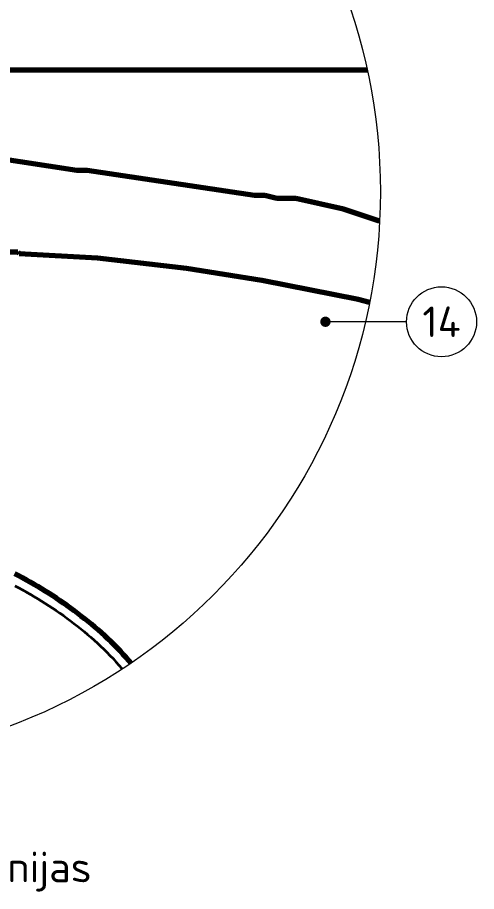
# Model space of a CAD drawing. Header units: millimetres. Extents: x 0 to 2382, y 0 to 420.
# Drawn here: x 1014.4 to 1066.9, y 245.7 to 345.7 of the extents above; entities that cross this region are included whole.
import ezdxf
from ezdxf.enums import TextEntityAlignment as Align

# ---------------------------------------------------------------- set-up
doc = ezdxf.new("R2010")
doc.units = ezdxf.units.MM
doc.linetypes.add('IRAM-E-TRAZOS', pattern=[5, 4, -1])
for name, color, linetype, lineweight in [('01-VISIBLE', 7, 'CONTINUOUS', 70), ('02-OCULTA', 4, 'IRAM-E-TRAZOS', 35), ('06-TEXTO', 7, 'CONTINUOUS', 25), ('08-FINA', 5, 'CONTINUOUS', 18)]:
    doc.layers.add(name, color=color, linetype=linetype, lineweight=lineweight)
doc.styles.add('ISO3098', font='isocpeur.ttf')

msp = doc.modelspace()

# ---------------------------------------------------------------- hatches: boundary and pattern name
at = {"layer": '08-FINA'}
h = msp.add_hatch(color=7, dxfattribs=at)
h.dxf.hatch_style = 1
edge = h.paths.add_edge_path()
edge.add_arc((1049.637, 310.885), 0.6, 0, 360)

# ---------------------------------------------------------------- linework, layer by layer
at = {"layer": '01-VISIBLE'}
for points in [[(998.687, 339.705), (1054.403, 339.705)], [(1021.207, 328.195), (1004.447, 330.735)], [(1022.397, 328.195), (1021.207, 328.195)], [(1041.527, 325.315), (1022.397, 328.195)], [(1042.717, 325.315), (1041.527, 325.315)], [(1044.067, 324.975), (1042.717, 325.315)], [(1046.267, 324.975), (1044.067, 324.975)], [(1051.687, 323.785), (1046.267, 324.975)], [(1055.829, 322.407), (1051.687, 323.785)], [(1011.047, 318.875), (1014.437, 318.875)], [(1014.437, 318.875), (1014.607, 318.705)], [(1014.607, 318.705), (1023.577, 318.195)], [(1023.577, 318.195), (1033.737, 317.015)], [(1033.737, 317.015), (1042.377, 315.655)], [(1042.377, 315.655), (1053.387, 313.455)], [(1053.387, 313.455), (1054.683, 313.131)], [(1027.396, 271.825), (1027.179, 272.082), (1026.85, 272.46), (1026.515, 272.832), (1026.175, 273.199), (1025.828, 273.561), (1025.477, 273.918), (1025.121, 274.27), (1024.759, 274.617), (1024.393, 274.959), (1024.022, 275.296), (1023.647, 275.628), (1023.268, 275.955), (1022.884, 276.277), (1022.497, 276.595), (1022.106, 276.908), (1021.711, 277.216), (1021.313, 277.52), (1020.911, 277.82), (1020.507, 278.114), (1020.098, 278.405), (1019.687, 278.691), (1019.273, 278.973), (1018.856, 279.251), (1018.437, 279.524), (1018.014, 279.794), (1017.59, 280.059), (1017.162, 280.32), (1016.732, 280.578), (1016.3, 280.831), (1015.866, 281.081), (1015.43, 281.327), (1014.991, 281.568), (1014.55, 281.807), (1014.108, 282.041)]]:
    msp.add_lwpolyline(points, dxfattribs=at)
at = {"layer": '02-OCULTA'}
for points in [[(998.687, 339.705), (1054.403, 339.705)], [(1021.207, 328.195), (1004.447, 330.735)], [(1022.397, 328.195), (1021.207, 328.195)], [(1041.527, 325.315), (1022.397, 328.195)], [(1042.717, 325.315), (1041.527, 325.315)], [(1044.067, 324.975), (1042.717, 325.315)], [(1046.267, 324.975), (1044.067, 324.975)], [(1051.687, 323.785), (1046.267, 324.975)], [(1055.829, 322.407), (1051.687, 323.785)], [(1011.047, 318.875), (1014.437, 318.875)], [(1014.437, 318.875), (1014.607, 318.705)], [(1014.607, 318.705), (1023.577, 318.195)], [(1023.577, 318.195), (1033.737, 317.015)], [(1033.737, 317.015), (1042.377, 315.655)], [(1042.377, 315.655), (1053.387, 313.455)], [(1053.387, 313.455), (1054.683, 313.131)], [(1014.109, 280.685), (1014.55, 280.446), (1014.989, 280.203), (1015.426, 279.956), (1015.86, 279.705), (1016.293, 279.45), (1016.722, 279.191), (1017.149, 278.928), (1017.574, 278.661), (1017.996, 278.389), (1018.415, 278.113), (1018.831, 277.833), (1019.244, 277.549), (1019.654, 277.259), (1020.061, 276.966), (1020.465, 276.667), (1020.864, 276.364), (1021.261, 276.057), (1021.653, 275.744), (1022.042, 275.427), (1022.427, 275.105), (1022.807, 274.778), (1023.183, 274.445), (1023.554, 274.108), (1023.921, 273.765), (1024.282, 273.418), (1024.639, 273.064), (1024.99, 272.706), (1025.335, 272.342), (1025.675, 271.973), (1026.008, 271.598), (1026.336, 271.218), (1026.389, 271.153)]]:
    msp.add_lwpolyline(points, dxfattribs=at)
at = {"layer": '08-FINA'}
msp.add_line((1058.917, 310.885), (1049.637, 310.885), dxfattribs=at)
for centre, radius in [((990.667, 325.75), 65.25), ((1062.917, 310.885), 4)]:
    msp.add_circle(centre, radius, dxfattribs=at)

# ---------------------------------------------------------------- texts
at = {"layer": '06-TEXTO', "style": 'ISO3098'}
for s, p in [('14', (1062.917, 310.885)), ('Válvula, manómetro y manijas', (990.667, 248.5))]:
    msp.add_text(s, height=3.5, dxfattribs=at).set_placement(p, align=Align.MIDDLE_CENTER)

doc.saveas('drawing.dxf')
